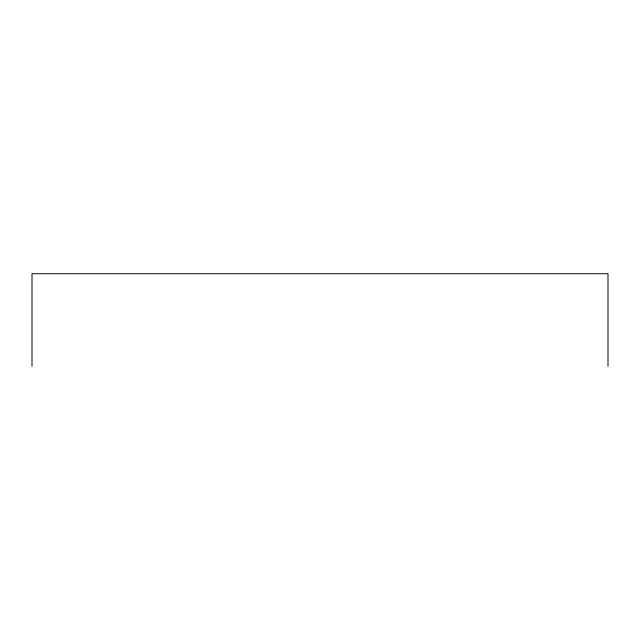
<?xml version="1.0" encoding="UTF-8"?>
<svg xmlns="http://www.w3.org/2000/svg" width="640" height="640" viewBox="0 0 640 640"><rect width="100%" height="100%" fill="white"/><g stroke="black" fill="none" stroke-linecap="round" stroke-linejoin="round"><path stroke-width="0.96" d="M608 366.272L608 273.728L32 273.728L32 366.272"/></g></svg>
